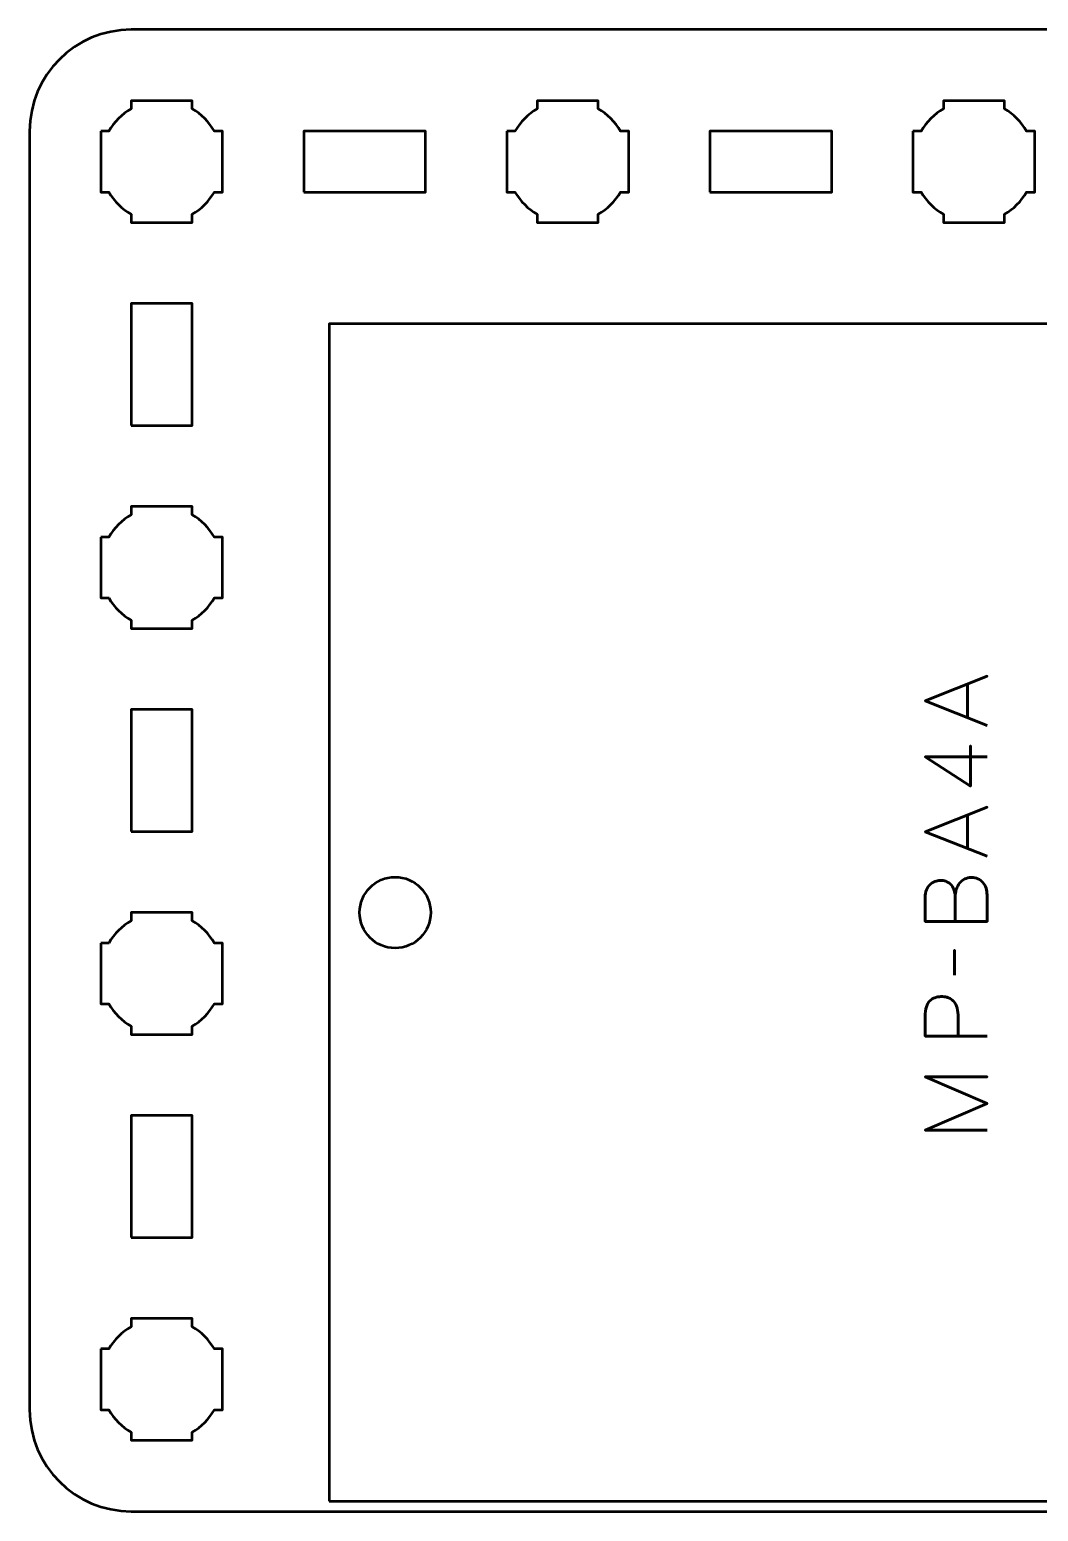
# Model space of a CAD drawing. Header units: centimetres. Extents: x -15.2 to -5.8, y -26.5 to -11.2.
# Drawn here: x -15.15 to -10.18, y -18.5 to -11.2 of the extents above; entities that cross this region are included whole.
import ezdxf

# ---------------------------------------------------------------- set-up
doc = ezdxf.new("R2010")
doc.units = ezdxf.units.CM
doc.header["$MEASUREMENT"] = 0
doc.layers.add('Layer 1', color=7, linetype='Continuous')

msp = doc.modelspace()

# ---------------------------------------------------------------- linework, layer by layer
at = {"layer": 'Layer 1', "lineweight": 53}
for points in [[(-13.8, -12.00001), (-13.2, -12.00001), (-13.2, -11.70001), (-13.8, -11.70001), (-13.8, -12.00001)], [(-11.8, -12.00001), (-11.2, -12.00001), (-11.2, -11.70001), (-11.8, -11.70001), (-11.8, -12.00001)], [(-14.65, -13.15001), (-14.35, -13.15001), (-14.35, -12.55001), (-14.65, -12.55001), (-14.65, -13.15001)], [(-14.65, -15.15001), (-14.35, -15.15001), (-14.35, -14.55001), (-14.65, -14.55001), (-14.65, -15.15001)], [(-14.65, -17.15001), (-14.35, -17.15001), (-14.35, -16.55001), (-14.65, -16.55001), (-14.65, -17.15001)]]:
    msp.add_lwpolyline(points, close=True, dxfattribs=at)
at = {"layer": 'Layer 1', "color": 5, "lineweight": 53}
msp.add_ellipse((-13.35, -15.55), major_axis=(0, 0.175), ratio=1, dxfattribs=at)
at = {"layer": 'Layer 1', "lineweight": 53}
msp.add_ellipse((-13.35, -15.55), major_axis=(0, 0.175), ratio=1, dxfattribs=at)
for points, knots in [([(-15.15, -18.00001), (-15.15, -18.00001), (-15.15, -11.70001), (-15.15, -11.70001), (-15.15, -11.70001), (-15.15, -11.42392), (-14.92609, -11.20001), (-14.65, -11.20001), (-14.65, -11.20001), (-14.65, -11.20001), (-6.35, -11.20001), (-6.35, -11.20001), (-6.35, -11.20001), (-6.07391, -11.20001), (-5.85, -11.42392), (-5.85, -11.70001), (-5.85, -11.70001), (-5.85, -11.70001), (-5.85, -18.00001), (-5.85, -18.00001), (-5.85, -18.00001), (-5.85, -18.2761), (-6.07391, -18.50001), (-6.35, -18.50001), (-6.35, -18.50001), (-6.35, -18.50001), (-14.65, -18.50001), (-14.65, -18.50001), (-14.65, -18.50001), (-14.92609, -18.50001), (-15.15, -18.2761), (-15.15, -18.00001)], [0, 0, 0, 0, 0.125, 0.125, 0.125, 0.125, 0.25, 0.25, 0.25, 0.25, 0.375, 0.375, 0.375, 0.375, 0.5, 0.5, 0.5, 0.5, 0.625, 0.625, 0.625, 0.625, 0.75, 0.75, 0.75, 0.75, 0.875, 0.875, 0.875, 0.875, 1, 1, 1, 1]), ([(-14.8, -11.70001), (-14.8, -11.70001), (-14.75985, -11.70001), (-14.75985, -11.70001), (-14.75985, -11.70001), (-14.7335, -11.65448), (-14.69553, -11.61651), (-14.65, -11.59016), (-14.65, -11.59016), (-14.65, -11.59016), (-14.65, -11.55001), (-14.65, -11.55001), (-14.65, -11.55001), (-14.65, -11.55001), (-14.5, -11.55001), (-14.5, -11.55001), (-14.5, -11.55001), (-14.5, -11.55001), (-14.35, -11.55001), (-14.35, -11.55001), (-14.35, -11.55001), (-14.35, -11.55001), (-14.35, -11.59016), (-14.35, -11.59016), (-14.35, -11.59016), (-14.30447, -11.61651), (-14.2665, -11.65448), (-14.24015, -11.70001), (-14.24015, -11.70001), (-14.24015, -11.70001), (-14.2, -11.70001), (-14.2, -11.70001), (-14.2, -11.70001), (-14.2, -11.70001), (-14.2, -11.85001), (-14.2, -11.85001), (-14.2, -11.85001), (-14.2, -11.85001), (-14.2, -12.00001), (-14.2, -12.00001), (-14.2, -12.00001), (-14.2, -12.00001), (-14.24015, -12.00001), (-14.24015, -12.00001), (-14.24015, -12.00001), (-14.2665, -12.04554), (-14.30447, -12.08351), (-14.35, -12.10986), (-14.35, -12.10986), (-14.35, -12.10986), (-14.35, -12.15001), (-14.35, -12.15001), (-14.35, -12.15001), (-14.35, -12.15001), (-14.5, -12.15001), (-14.5, -12.15001), (-14.5, -12.15001), (-14.5, -12.15001), (-14.65, -12.15001), (-14.65, -12.15001), (-14.65, -12.15001), (-14.65, -12.15001), (-14.65, -12.10986), (-14.65, -12.10986), (-14.65, -12.10986), (-14.69553, -12.08351), (-14.7335, -12.04554), (-14.75985, -12.00001), (-14.75985, -12.00001), (-14.75985, -12.00001), (-14.8, -12.00001), (-14.8, -12.00001), (-14.8, -12.00001), (-14.8, -12.00001), (-14.8, -11.85001), (-14.8, -11.85001), (-14.8, -11.85001), (-14.8, -11.85001), (-14.8, -11.70001), (-14.8, -11.70001)], [0, 0, 0, 0, 0.05, 0.05, 0.05, 0.05, 0.1, 0.1, 0.1, 0.1, 0.15, 0.15, 0.15, 0.15, 0.2, 0.2, 0.2, 0.2, 0.25, 0.25, 0.25, 0.25, 0.3, 0.3, 0.3, 0.3, 0.35, 0.35, 0.35, 0.35, 0.4, 0.4, 0.4, 0.4, 0.45, 0.45, 0.45, 0.45, 0.5, 0.5, 0.5, 0.5, 0.55, 0.55, 0.55, 0.55, 0.6, 0.6, 0.6, 0.6, 0.65, 0.65, 0.65, 0.65, 0.7, 0.7, 0.7, 0.7, 0.75, 0.75, 0.75, 0.75, 0.8, 0.8, 0.8, 0.8, 0.85, 0.85, 0.85, 0.85, 0.9, 0.9, 0.9, 0.9, 0.95, 0.95, 0.95, 0.95, 1, 1, 1, 1]), ([(-12.8, -11.70001), (-12.8, -11.70001), (-12.75985, -11.70001), (-12.75985, -11.70001), (-12.75985, -11.70001), (-12.7335, -11.65448), (-12.69553, -11.61651), (-12.65, -11.59016), (-12.65, -11.59016), (-12.65, -11.59016), (-12.65, -11.55001), (-12.65, -11.55001), (-12.65, -11.55001), (-12.65, -11.55001), (-12.5, -11.55001), (-12.5, -11.55001), (-12.5, -11.55001), (-12.5, -11.55001), (-12.35, -11.55001), (-12.35, -11.55001), (-12.35, -11.55001), (-12.35, -11.55001), (-12.35, -11.59016), (-12.35, -11.59016), (-12.35, -11.59016), (-12.30447, -11.61651), (-12.2665, -11.65448), (-12.24015, -11.70001), (-12.24015, -11.70001), (-12.24015, -11.70001), (-12.2, -11.70001), (-12.2, -11.70001), (-12.2, -11.70001), (-12.2, -11.70001), (-12.2, -11.85001), (-12.2, -11.85001), (-12.2, -11.85001), (-12.2, -11.85001), (-12.2, -12.00001), (-12.2, -12.00001), (-12.2, -12.00001), (-12.2, -12.00001), (-12.24015, -12.00001), (-12.24015, -12.00001), (-12.24015, -12.00001), (-12.2665, -12.04554), (-12.30447, -12.08351), (-12.35, -12.10986), (-12.35, -12.10986), (-12.35, -12.10986), (-12.35, -12.15001), (-12.35, -12.15001), (-12.35, -12.15001), (-12.35, -12.15001), (-12.5, -12.15001), (-12.5, -12.15001), (-12.5, -12.15001), (-12.5, -12.15001), (-12.65, -12.15001), (-12.65, -12.15001), (-12.65, -12.15001), (-12.65, -12.15001), (-12.65, -12.10986), (-12.65, -12.10986), (-12.65, -12.10986), (-12.69553, -12.08351), (-12.7335, -12.04554), (-12.75985, -12.00001), (-12.75985, -12.00001), (-12.75985, -12.00001), (-12.8, -12.00001), (-12.8, -12.00001), (-12.8, -12.00001), (-12.8, -12.00001), (-12.8, -11.85001), (-12.8, -11.85001), (-12.8, -11.85001), (-12.8, -11.85001), (-12.8, -11.70001), (-12.8, -11.70001)], [0, 0, 0, 0, 0.05, 0.05, 0.05, 0.05, 0.1, 0.1, 0.1, 0.1, 0.15, 0.15, 0.15, 0.15, 0.2, 0.2, 0.2, 0.2, 0.25, 0.25, 0.25, 0.25, 0.3, 0.3, 0.3, 0.3, 0.35, 0.35, 0.35, 0.35, 0.4, 0.4, 0.4, 0.4, 0.45, 0.45, 0.45, 0.45, 0.5, 0.5, 0.5, 0.5, 0.55, 0.55, 0.55, 0.55, 0.6, 0.6, 0.6, 0.6, 0.65, 0.65, 0.65, 0.65, 0.7, 0.7, 0.7, 0.7, 0.75, 0.75, 0.75, 0.75, 0.8, 0.8, 0.8, 0.8, 0.85, 0.85, 0.85, 0.85, 0.9, 0.9, 0.9, 0.9, 0.95, 0.95, 0.95, 0.95, 1, 1, 1, 1]), ([(-10.8, -11.70001), (-10.8, -11.70001), (-10.75985, -11.70001), (-10.75985, -11.70001), (-10.75985, -11.70001), (-10.7335, -11.65448), (-10.69553, -11.61651), (-10.65, -11.59016), (-10.65, -11.59016), (-10.65, -11.59016), (-10.65, -11.55001), (-10.65, -11.55001), (-10.65, -11.55001), (-10.65, -11.55001), (-10.5, -11.55001), (-10.5, -11.55001), (-10.5, -11.55001), (-10.5, -11.55001), (-10.35, -11.55001), (-10.35, -11.55001), (-10.35, -11.55001), (-10.35, -11.55001), (-10.35, -11.59016), (-10.35, -11.59016), (-10.35, -11.59016), (-10.30447, -11.61651), (-10.2665, -11.65448), (-10.24015, -11.70001), (-10.24015, -11.70001), (-10.24015, -11.70001), (-10.2, -11.70001), (-10.2, -11.70001), (-10.2, -11.70001), (-10.2, -11.70001), (-10.2, -11.85001), (-10.2, -11.85001), (-10.2, -11.85001), (-10.2, -11.85001), (-10.2, -12.00001), (-10.2, -12.00001), (-10.2, -12.00001), (-10.2, -12.00001), (-10.24015, -12.00001), (-10.24015, -12.00001), (-10.24015, -12.00001), (-10.2665, -12.04554), (-10.30447, -12.08351), (-10.35, -12.10986), (-10.35, -12.10986), (-10.35, -12.10986), (-10.35, -12.15001), (-10.35, -12.15001), (-10.35, -12.15001), (-10.35, -12.15001), (-10.5, -12.15001), (-10.5, -12.15001), (-10.5, -12.15001), (-10.5, -12.15001), (-10.65, -12.15001), (-10.65, -12.15001), (-10.65, -12.15001), (-10.65, -12.15001), (-10.65, -12.10986), (-10.65, -12.10986), (-10.65, -12.10986), (-10.69553, -12.08351), (-10.7335, -12.04554), (-10.75985, -12.00001), (-10.75985, -12.00001), (-10.75985, -12.00001), (-10.8, -12.00001), (-10.8, -12.00001), (-10.8, -12.00001), (-10.8, -12.00001), (-10.8, -11.85001), (-10.8, -11.85001), (-10.8, -11.85001), (-10.8, -11.85001), (-10.8, -11.70001), (-10.8, -11.70001)], [0, 0, 0, 0, 0.05, 0.05, 0.05, 0.05, 0.1, 0.1, 0.1, 0.1, 0.15, 0.15, 0.15, 0.15, 0.2, 0.2, 0.2, 0.2, 0.25, 0.25, 0.25, 0.25, 0.3, 0.3, 0.3, 0.3, 0.35, 0.35, 0.35, 0.35, 0.4, 0.4, 0.4, 0.4, 0.45, 0.45, 0.45, 0.45, 0.5, 0.5, 0.5, 0.5, 0.55, 0.55, 0.55, 0.55, 0.6, 0.6, 0.6, 0.6, 0.65, 0.65, 0.65, 0.65, 0.7, 0.7, 0.7, 0.7, 0.75, 0.75, 0.75, 0.75, 0.8, 0.8, 0.8, 0.8, 0.85, 0.85, 0.85, 0.85, 0.9, 0.9, 0.9, 0.9, 0.95, 0.95, 0.95, 0.95, 1, 1, 1, 1]), ([(-14.8, -13.70001), (-14.8, -13.70001), (-14.75985, -13.70001), (-14.75985, -13.70001), (-14.75985, -13.70001), (-14.7335, -13.65448), (-14.69553, -13.61651), (-14.65, -13.59016), (-14.65, -13.59016), (-14.65, -13.59016), (-14.65, -13.55001), (-14.65, -13.55001), (-14.65, -13.55001), (-14.65, -13.55001), (-14.5, -13.55001), (-14.5, -13.55001), (-14.5, -13.55001), (-14.5, -13.55001), (-14.35, -13.55001), (-14.35, -13.55001), (-14.35, -13.55001), (-14.35, -13.55001), (-14.35, -13.59016), (-14.35, -13.59016), (-14.35, -13.59016), (-14.30447, -13.61651), (-14.2665, -13.65448), (-14.24015, -13.70001), (-14.24015, -13.70001), (-14.24015, -13.70001), (-14.2, -13.70001), (-14.2, -13.70001), (-14.2, -13.70001), (-14.2, -13.70001), (-14.2, -13.85001), (-14.2, -13.85001), (-14.2, -13.85001), (-14.2, -13.85001), (-14.2, -14.00001), (-14.2, -14.00001), (-14.2, -14.00001), (-14.2, -14.00001), (-14.24015, -14.00001), (-14.24015, -14.00001), (-14.24015, -14.00001), (-14.2665, -14.04554), (-14.30447, -14.08351), (-14.35, -14.10986), (-14.35, -14.10986), (-14.35, -14.10986), (-14.35, -14.15001), (-14.35, -14.15001), (-14.35, -14.15001), (-14.35, -14.15001), (-14.5, -14.15001), (-14.5, -14.15001), (-14.5, -14.15001), (-14.5, -14.15001), (-14.65, -14.15001), (-14.65, -14.15001), (-14.65, -14.15001), (-14.65, -14.15001), (-14.65, -14.10986), (-14.65, -14.10986), (-14.65, -14.10986), (-14.69553, -14.08351), (-14.7335, -14.04554), (-14.75985, -14.00001), (-14.75985, -14.00001), (-14.75985, -14.00001), (-14.8, -14.00001), (-14.8, -14.00001), (-14.8, -14.00001), (-14.8, -14.00001), (-14.8, -13.85001), (-14.8, -13.85001), (-14.8, -13.85001), (-14.8, -13.85001), (-14.8, -13.70001), (-14.8, -13.70001)], [0, 0, 0, 0, 0.05, 0.05, 0.05, 0.05, 0.1, 0.1, 0.1, 0.1, 0.15, 0.15, 0.15, 0.15, 0.2, 0.2, 0.2, 0.2, 0.25, 0.25, 0.25, 0.25, 0.3, 0.3, 0.3, 0.3, 0.35, 0.35, 0.35, 0.35, 0.4, 0.4, 0.4, 0.4, 0.45, 0.45, 0.45, 0.45, 0.5, 0.5, 0.5, 0.5, 0.55, 0.55, 0.55, 0.55, 0.6, 0.6, 0.6, 0.6, 0.65, 0.65, 0.65, 0.65, 0.7, 0.7, 0.7, 0.7, 0.75, 0.75, 0.75, 0.75, 0.8, 0.8, 0.8, 0.8, 0.85, 0.85, 0.85, 0.85, 0.9, 0.9, 0.9, 0.9, 0.95, 0.95, 0.95, 0.95, 1, 1, 1, 1]), ([(-14.8, -15.70001), (-14.8, -15.70001), (-14.75985, -15.70001), (-14.75985, -15.70001), (-14.75985, -15.70001), (-14.7335, -15.65448), (-14.69553, -15.61651), (-14.65, -15.59016), (-14.65, -15.59016), (-14.65, -15.59016), (-14.65, -15.55001), (-14.65, -15.55001), (-14.65, -15.55001), (-14.65, -15.55001), (-14.5, -15.55001), (-14.5, -15.55001), (-14.5, -15.55001), (-14.5, -15.55001), (-14.35, -15.55001), (-14.35, -15.55001), (-14.35, -15.55001), (-14.35, -15.55001), (-14.35, -15.59016), (-14.35, -15.59016), (-14.35, -15.59016), (-14.30447, -15.61651), (-14.2665, -15.65448), (-14.24015, -15.70001), (-14.24015, -15.70001), (-14.24015, -15.70001), (-14.2, -15.70001), (-14.2, -15.70001), (-14.2, -15.70001), (-14.2, -15.70001), (-14.2, -15.85001), (-14.2, -15.85001), (-14.2, -15.85001), (-14.2, -15.85001), (-14.2, -16.00001), (-14.2, -16.00001), (-14.2, -16.00001), (-14.2, -16.00001), (-14.24015, -16.00001), (-14.24015, -16.00001), (-14.24015, -16.00001), (-14.2665, -16.04554), (-14.30447, -16.08351), (-14.35, -16.10986), (-14.35, -16.10986), (-14.35, -16.10986), (-14.35, -16.15001), (-14.35, -16.15001), (-14.35, -16.15001), (-14.35, -16.15001), (-14.5, -16.15001), (-14.5, -16.15001), (-14.5, -16.15001), (-14.5, -16.15001), (-14.65, -16.15001), (-14.65, -16.15001), (-14.65, -16.15001), (-14.65, -16.15001), (-14.65, -16.10986), (-14.65, -16.10986), (-14.65, -16.10986), (-14.69553, -16.08351), (-14.7335, -16.04554), (-14.75985, -16.00001), (-14.75985, -16.00001), (-14.75985, -16.00001), (-14.8, -16.00001), (-14.8, -16.00001), (-14.8, -16.00001), (-14.8, -16.00001), (-14.8, -15.85001), (-14.8, -15.85001), (-14.8, -15.85001), (-14.8, -15.85001), (-14.8, -15.70001), (-14.8, -15.70001)], [0, 0, 0, 0, 0.05, 0.05, 0.05, 0.05, 0.1, 0.1, 0.1, 0.1, 0.15, 0.15, 0.15, 0.15, 0.2, 0.2, 0.2, 0.2, 0.25, 0.25, 0.25, 0.25, 0.3, 0.3, 0.3, 0.3, 0.35, 0.35, 0.35, 0.35, 0.4, 0.4, 0.4, 0.4, 0.45, 0.45, 0.45, 0.45, 0.5, 0.5, 0.5, 0.5, 0.55, 0.55, 0.55, 0.55, 0.6, 0.6, 0.6, 0.6, 0.65, 0.65, 0.65, 0.65, 0.7, 0.7, 0.7, 0.7, 0.75, 0.75, 0.75, 0.75, 0.8, 0.8, 0.8, 0.8, 0.85, 0.85, 0.85, 0.85, 0.9, 0.9, 0.9, 0.9, 0.95, 0.95, 0.95, 0.95, 1, 1, 1, 1]), ([(-14.8, -17.70001), (-14.8, -17.70001), (-14.75985, -17.70001), (-14.75985, -17.70001), (-14.75985, -17.70001), (-14.7335, -17.65448), (-14.69553, -17.61651), (-14.65, -17.59016), (-14.65, -17.59016), (-14.65, -17.59016), (-14.65, -17.55001), (-14.65, -17.55001), (-14.65, -17.55001), (-14.65, -17.55001), (-14.5, -17.55001), (-14.5, -17.55001), (-14.5, -17.55001), (-14.5, -17.55001), (-14.35, -17.55001), (-14.35, -17.55001), (-14.35, -17.55001), (-14.35, -17.55001), (-14.35, -17.59016), (-14.35, -17.59016), (-14.35, -17.59016), (-14.30447, -17.61651), (-14.2665, -17.65448), (-14.24015, -17.70001), (-14.24015, -17.70001), (-14.24015, -17.70001), (-14.2, -17.70001), (-14.2, -17.70001), (-14.2, -17.70001), (-14.2, -17.70001), (-14.2, -17.85001), (-14.2, -17.85001), (-14.2, -17.85001), (-14.2, -17.85001), (-14.2, -18.00001), (-14.2, -18.00001), (-14.2, -18.00001), (-14.2, -18.00001), (-14.24015, -18.00001), (-14.24015, -18.00001), (-14.24015, -18.00001), (-14.2665, -18.04554), (-14.30447, -18.08351), (-14.35, -18.10986), (-14.35, -18.10986), (-14.35, -18.10986), (-14.35, -18.15001), (-14.35, -18.15001), (-14.35, -18.15001), (-14.35, -18.15001), (-14.5, -18.15001), (-14.5, -18.15001), (-14.5, -18.15001), (-14.5, -18.15001), (-14.65, -18.15001), (-14.65, -18.15001), (-14.65, -18.15001), (-14.65, -18.15001), (-14.65, -18.10986), (-14.65, -18.10986), (-14.65, -18.10986), (-14.69553, -18.08351), (-14.7335, -18.04554), (-14.75985, -18.00001), (-14.75985, -18.00001), (-14.75985, -18.00001), (-14.8, -18.00001), (-14.8, -18.00001), (-14.8, -18.00001), (-14.8, -18.00001), (-14.8, -17.85001), (-14.8, -17.85001), (-14.8, -17.85001), (-14.8, -17.85001), (-14.8, -17.70001), (-14.8, -17.70001)], [0, 0, 0, 0, 0.05, 0.05, 0.05, 0.05, 0.1, 0.1, 0.1, 0.1, 0.15, 0.15, 0.15, 0.15, 0.2, 0.2, 0.2, 0.2, 0.25, 0.25, 0.25, 0.25, 0.3, 0.3, 0.3, 0.3, 0.35, 0.35, 0.35, 0.35, 0.4, 0.4, 0.4, 0.4, 0.45, 0.45, 0.45, 0.45, 0.5, 0.5, 0.5, 0.5, 0.55, 0.55, 0.55, 0.55, 0.6, 0.6, 0.6, 0.6, 0.65, 0.65, 0.65, 0.65, 0.7, 0.7, 0.7, 0.7, 0.75, 0.75, 0.75, 0.75, 0.8, 0.8, 0.8, 0.8, 0.85, 0.85, 0.85, 0.85, 0.9, 0.9, 0.9, 0.9, 0.95, 0.95, 0.95, 0.95, 1, 1, 1, 1])]:
    msp.add_open_spline(points, degree=3, knots=knots, dxfattribs=at)
at = {"layer": 'Layer 1', "color": 5, "lineweight": 53}
for points, knots in [([(-13.67502, -18.45), (-13.67502, -18.45), (-13.67502, -12.65), (-13.67502, -12.65), (-13.67502, -12.65), (-13.67502, -12.65), (-7.32502, -12.65), (-7.32502, -12.65), (-7.32502, -12.65), (-7.32502, -12.65), (-7.32502, -18.45), (-7.32502, -18.45), (-7.32502, -18.45), (-7.32502, -18.45), (-13.67502, -18.45), (-13.67502, -18.45)], [0, 0, 0, 0, 0.25, 0.25, 0.25, 0.25, 0.5, 0.5, 0.5, 0.5, 0.75, 0.75, 0.75, 0.75, 1, 1, 1, 1]), ([(-10.4351, -14.62799), (-10.4351, -14.62799), (-10.74032, -14.50692), (-10.74032, -14.50692), (-10.74032, -14.50692), (-10.74032, -14.50692), (-10.4351, -14.38542), (-10.4351, -14.38542), (-10.4351, -14.38542), (-10.4351, -14.38542), (-10.74032, -14.50692), (-10.74032, -14.50692), (-10.74032, -14.50692), (-10.74032, -14.50692), (-10.4351, -14.62799), (-10.4351, -14.62799)], [0, 0, 0, 0, 0.25, 0.25, 0.25, 0.25, 0.5, 0.5, 0.5, 0.5, 0.75, 0.75, 0.75, 0.75, 1, 1, 1, 1]), ([(-10.5312, -14.58989), (-10.5312, -14.58989), (-10.5312, -14.42395), (-10.5312, -14.42395), (-10.5312, -14.42395), (-10.5312, -14.42395), (-10.5312, -14.58989), (-10.5312, -14.58989)], [0, 0, 0, 0, 0.5, 0.5, 0.5, 0.5, 1, 1, 1, 1]), ([(-10.4351, -14.78293), (-10.4351, -14.78293), (-10.74032, -14.78293), (-10.74032, -14.78293), (-10.74032, -14.78293), (-10.74032, -14.78293), (-10.51638, -14.92686), (-10.51638, -14.92686), (-10.51638, -14.92686), (-10.51638, -14.92686), (-10.51638, -14.72874), (-10.51638, -14.72874), (-10.51638, -14.72874), (-10.51638, -14.72874), (-10.51638, -14.92686), (-10.51638, -14.92686), (-10.51638, -14.92686), (-10.51638, -14.92686), (-10.74032, -14.78293), (-10.74032, -14.78293), (-10.74032, -14.78293), (-10.74032, -14.78293), (-10.4351, -14.78293), (-10.4351, -14.78293)], [0, 0, 0, 0, 0.1666667, 0.1666667, 0.1666667, 0.1666667, 0.3333333, 0.3333333, 0.3333333, 0.3333333, 0.5, 0.5, 0.5, 0.5, 0.6666667, 0.6666667, 0.6666667, 0.6666667, 0.8333333, 0.8333333, 0.8333333, 0.8333333, 1, 1, 1, 1]), ([(-10.4351, -15.27272), (-10.4351, -15.27272), (-10.74032, -15.15165), (-10.74032, -15.15165), (-10.74032, -15.15165), (-10.74032, -15.15165), (-10.4351, -15.03015), (-10.4351, -15.03015), (-10.4351, -15.03015), (-10.4351, -15.03015), (-10.74032, -15.15165), (-10.74032, -15.15165), (-10.74032, -15.15165), (-10.74032, -15.15165), (-10.4351, -15.27272), (-10.4351, -15.27272)], [0, 0, 0, 0, 0.25, 0.25, 0.25, 0.25, 0.5, 0.5, 0.5, 0.5, 0.75, 0.75, 0.75, 0.75, 1, 1, 1, 1]), ([(-10.5312, -15.23462), (-10.5312, -15.23462), (-10.5312, -15.06868), (-10.5312, -15.06868), (-10.5312, -15.06868), (-10.5312, -15.06868), (-10.5312, -15.23462), (-10.5312, -15.23462)], [0, 0, 0, 0, 0.5, 0.5, 0.5, 0.5, 1, 1, 1, 1]), ([(-10.59216, -15.59318), (-10.59216, -15.59318), (-10.59216, -15.47592), (-10.59216, -15.47592), (-10.59216, -15.47592), (-10.59223, -15.46068), (-10.59434, -15.4477), (-10.59851, -15.43676), (-10.59851, -15.43676), (-10.6026, -15.42589), (-10.60817, -15.41708), (-10.61516, -15.41023), (-10.61516, -15.41023), (-10.62214, -15.40339), (-10.63004, -15.39845), (-10.63879, -15.39534), (-10.63879, -15.39534), (-10.64747, -15.39231), (-10.6565, -15.3909), (-10.66581, -15.39125), (-10.66581, -15.39125), (-10.67513, -15.39168), (-10.68416, -15.39365), (-10.69298, -15.39718), (-10.69298, -15.39718), (-10.7018, -15.40064), (-10.70977, -15.40586), (-10.7169, -15.4127), (-10.7169, -15.4127), (-10.72402, -15.41954), (-10.72967, -15.42808), (-10.73383, -15.43845), (-10.73383, -15.43845), (-10.73806, -15.44883), (-10.74025, -15.46103), (-10.74032, -15.47507), (-10.74032, -15.47507), (-10.74032, -15.47507), (-10.74032, -15.59318), (-10.74032, -15.59318), (-10.74032, -15.59318), (-10.74032, -15.59318), (-10.4351, -15.59318), (-10.4351, -15.59318), (-10.4351, -15.59318), (-10.4351, -15.59318), (-10.4351, -15.46322), (-10.4351, -15.46322), (-10.4351, -15.46322), (-10.4351, -15.45108), (-10.43686, -15.43979), (-10.44032, -15.42935), (-10.44032, -15.42935), (-10.44385, -15.41891), (-10.44886, -15.40981), (-10.45549, -15.40191), (-10.45549, -15.40191), (-10.46219, -15.39407), (-10.47024, -15.38794), (-10.47976, -15.38356), (-10.47976, -15.38356), (-10.48929, -15.37919), (-10.50008, -15.37693), (-10.51215, -15.37686), (-10.51215, -15.37686), (-10.52428, -15.37714), (-10.53522, -15.37968), (-10.54502, -15.38455), (-10.54502, -15.38455), (-10.55483, -15.38942), (-10.56323, -15.39619), (-10.57021, -15.40494), (-10.57021, -15.40494), (-10.57727, -15.41369), (-10.5827, -15.42413), (-10.58644, -15.43613), (-10.58644, -15.43613), (-10.59018, -15.44812), (-10.59208, -15.46138), (-10.59216, -15.47592), (-10.59216, -15.47592), (-10.59208, -15.46138), (-10.59018, -15.44812), (-10.58644, -15.43613), (-10.58644, -15.43613), (-10.5827, -15.42413), (-10.57727, -15.41369), (-10.57021, -15.40494), (-10.57021, -15.40494), (-10.56323, -15.39619), (-10.55483, -15.38942), (-10.54502, -15.38455), (-10.54502, -15.38455), (-10.53522, -15.37968), (-10.52428, -15.37714), (-10.51215, -15.37686), (-10.51215, -15.37686), (-10.50008, -15.37693), (-10.48929, -15.37919), (-10.47976, -15.38356), (-10.47976, -15.38356), (-10.47024, -15.38794), (-10.46219, -15.39407), (-10.45549, -15.40191), (-10.45549, -15.40191), (-10.44886, -15.40981), (-10.44385, -15.41891), (-10.44032, -15.42935), (-10.44032, -15.42935), (-10.43686, -15.43979), (-10.4351, -15.45108), (-10.4351, -15.46322), (-10.4351, -15.46322), (-10.4351, -15.46322), (-10.4351, -15.59318), (-10.4351, -15.59318), (-10.4351, -15.59318), (-10.4351, -15.59318), (-10.74032, -15.59318), (-10.74032, -15.59318), (-10.74032, -15.59318), (-10.74032, -15.59318), (-10.74032, -15.47507), (-10.74032, -15.47507), (-10.74032, -15.47507), (-10.74025, -15.46103), (-10.73806, -15.44883), (-10.73383, -15.43845), (-10.73383, -15.43845), (-10.72967, -15.42808), (-10.72402, -15.41954), (-10.7169, -15.4127), (-10.7169, -15.4127), (-10.70977, -15.40586), (-10.7018, -15.40064), (-10.69298, -15.39718), (-10.69298, -15.39718), (-10.68416, -15.39365), (-10.67513, -15.39168), (-10.66581, -15.39125), (-10.66581, -15.39125), (-10.6565, -15.3909), (-10.64747, -15.39231), (-10.63879, -15.39534), (-10.63879, -15.39534), (-10.63004, -15.39845), (-10.62214, -15.40339), (-10.61516, -15.41023), (-10.61516, -15.41023), (-10.60817, -15.41708), (-10.6026, -15.42589), (-10.59851, -15.43676), (-10.59851, -15.43676), (-10.59434, -15.4477), (-10.59223, -15.46068), (-10.59216, -15.47592), (-10.59216, -15.47592), (-10.59216, -15.47592), (-10.59216, -15.59318), (-10.59216, -15.59318)], [0, 0, 0, 0, 0.025, 0.025, 0.025, 0.025, 0.05, 0.05, 0.05, 0.05, 0.075, 0.075, 0.075, 0.075, 0.1, 0.1, 0.1, 0.1, 0.125, 0.125, 0.125, 0.125, 0.15, 0.15, 0.15, 0.15, 0.175, 0.175, 0.175, 0.175, 0.2, 0.2, 0.2, 0.2, 0.225, 0.225, 0.225, 0.225, 0.25, 0.25, 0.25, 0.25, 0.275, 0.275, 0.275, 0.275, 0.3, 0.3, 0.3, 0.3, 0.325, 0.325, 0.325, 0.325, 0.35, 0.35, 0.35, 0.35, 0.375, 0.375, 0.375, 0.375, 0.4, 0.4, 0.4, 0.4, 0.425, 0.425, 0.425, 0.425, 0.45, 0.45, 0.45, 0.45, 0.475, 0.475, 0.475, 0.475, 0.5, 0.5, 0.5, 0.5, 0.525, 0.525, 0.525, 0.525, 0.55, 0.55, 0.55, 0.55, 0.575, 0.575, 0.575, 0.575, 0.6, 0.6, 0.6, 0.6, 0.625, 0.625, 0.625, 0.625, 0.65, 0.65, 0.65, 0.65, 0.675, 0.675, 0.675, 0.675, 0.7, 0.7, 0.7, 0.7, 0.725, 0.725, 0.725, 0.725, 0.75, 0.75, 0.75, 0.75, 0.775, 0.775, 0.775, 0.775, 0.8, 0.8, 0.8, 0.8, 0.825, 0.825, 0.825, 0.825, 0.85, 0.85, 0.85, 0.85, 0.875, 0.875, 0.875, 0.875, 0.9, 0.9, 0.9, 0.9, 0.925, 0.925, 0.925, 0.925, 0.95, 0.95, 0.95, 0.95, 0.975, 0.975, 0.975, 0.975, 1, 1, 1, 1]), ([(-10.5947, -15.85903), (-10.5947, -15.85903), (-10.5947, -15.73584), (-10.5947, -15.73584), (-10.5947, -15.73584), (-10.5947, -15.73584), (-10.5947, -15.85903), (-10.5947, -15.85903)], [0, 0, 0, 0, 0.5, 0.5, 0.5, 0.5, 1, 1, 1, 1]), ([(-10.4351, -16.15959), (-10.4351, -16.15959), (-10.74032, -16.15959), (-10.74032, -16.15959), (-10.74032, -16.15959), (-10.74032, -16.15959), (-10.74032, -16.06222), (-10.74032, -16.06222), (-10.74032, -16.06222), (-10.74025, -16.04275), (-10.73806, -16.02674), (-10.73383, -16.01411), (-10.73383, -16.01411), (-10.72967, -16.00155), (-10.72388, -15.99167), (-10.71654, -15.98454), (-10.71654, -15.98454), (-10.70928, -15.97742), (-10.70095, -15.97234), (-10.69157, -15.96923), (-10.69157, -15.96923), (-10.68218, -15.9662), (-10.67238, -15.96444), (-10.662, -15.96401), (-10.662, -15.96401), (-10.65163, -15.96352), (-10.64147, -15.96472), (-10.6316, -15.96754), (-10.6316, -15.96754), (-10.62172, -15.97043), (-10.61276, -15.9753), (-10.60471, -15.98229), (-10.60471, -15.98229), (-10.59667, -15.9892), (-10.59025, -15.99858), (-10.58552, -16.01037), (-10.58552, -16.01037), (-10.58073, -16.02215), (-10.57833, -16.03675), (-10.57819, -16.05418), (-10.57819, -16.05418), (-10.57819, -16.05418), (-10.57819, -16.15959), (-10.57819, -16.15959), (-10.57819, -16.15959), (-10.57819, -16.15959), (-10.57819, -16.05418), (-10.57819, -16.05418), (-10.57819, -16.05418), (-10.57833, -16.03711), (-10.58073, -16.02264), (-10.58552, -16.01093), (-10.58552, -16.01093), (-10.59025, -15.99915), (-10.59667, -15.98976), (-10.60471, -15.98271), (-10.60471, -15.98271), (-10.61276, -15.97572), (-10.62172, -15.97071), (-10.6316, -15.96775), (-10.6316, -15.96775), (-10.64147, -15.96479), (-10.65163, -15.96352), (-10.662, -15.96401), (-10.662, -15.96401), (-10.67238, -15.96444), (-10.68218, -15.9662), (-10.69157, -15.96937), (-10.69157, -15.96937), (-10.70095, -15.97248), (-10.70928, -15.9777), (-10.71654, -15.98483), (-10.71654, -15.98483), (-10.72388, -15.99202), (-10.72967, -16.0019), (-10.73383, -16.01446), (-10.73383, -16.01446), (-10.73806, -16.02709), (-10.74025, -16.04296), (-10.74032, -16.06222), (-10.74032, -16.06222), (-10.74032, -16.06222), (-10.74032, -16.15959), (-10.74032, -16.15959), (-10.74032, -16.15959), (-10.74032, -16.15959), (-10.4351, -16.15959), (-10.4351, -16.15959)], [0, 0, 0, 0, 0.0454545, 0.0454545, 0.0454545, 0.0454545, 0.0909091, 0.0909091, 0.0909091, 0.0909091, 0.1363636, 0.1363636, 0.1363636, 0.1363636, 0.1818182, 0.1818182, 0.1818182, 0.1818182, 0.2272727, 0.2272727, 0.2272727, 0.2272727, 0.2727273, 0.2727273, 0.2727273, 0.2727273, 0.3181818, 0.3181818, 0.3181818, 0.3181818, 0.3636364, 0.3636364, 0.3636364, 0.3636364, 0.4090909, 0.4090909, 0.4090909, 0.4090909, 0.4545455, 0.4545455, 0.4545455, 0.4545455, 0.5, 0.5, 0.5, 0.5, 0.5454545, 0.5454545, 0.5454545, 0.5454545, 0.5909091, 0.5909091, 0.5909091, 0.5909091, 0.6363636, 0.6363636, 0.6363636, 0.6363636, 0.6818182, 0.6818182, 0.6818182, 0.6818182, 0.7272727, 0.7272727, 0.7272727, 0.7272727, 0.7727273, 0.7727273, 0.7727273, 0.7727273, 0.8181818, 0.8181818, 0.8181818, 0.8181818, 0.8636364, 0.8636364, 0.8636364, 0.8636364, 0.9090909, 0.9090909, 0.9090909, 0.9090909, 0.9545455, 0.9545455, 0.9545455, 0.9545455, 1, 1, 1, 1]), ([(-10.4351, -16.62229), (-10.4351, -16.62229), (-10.74032, -16.62229), (-10.74032, -16.62229), (-10.74032, -16.62229), (-10.74032, -16.62229), (-10.4351, -16.49106), (-10.4351, -16.49106), (-10.4351, -16.49106), (-10.4351, -16.49106), (-10.74032, -16.3594), (-10.74032, -16.3594), (-10.74032, -16.3594), (-10.74032, -16.3594), (-10.4351, -16.3594), (-10.4351, -16.3594), (-10.4351, -16.3594), (-10.4351, -16.3594), (-10.74032, -16.3594), (-10.74032, -16.3594), (-10.74032, -16.3594), (-10.74032, -16.3594), (-10.4351, -16.49106), (-10.4351, -16.49106), (-10.4351, -16.49106), (-10.4351, -16.49106), (-10.74032, -16.62229), (-10.74032, -16.62229), (-10.74032, -16.62229), (-10.74032, -16.62229), (-10.4351, -16.62229), (-10.4351, -16.62229)], [0, 0, 0, 0, 0.125, 0.125, 0.125, 0.125, 0.25, 0.25, 0.25, 0.25, 0.375, 0.375, 0.375, 0.375, 0.5, 0.5, 0.5, 0.5, 0.625, 0.625, 0.625, 0.625, 0.75, 0.75, 0.75, 0.75, 0.875, 0.875, 0.875, 0.875, 1, 1, 1, 1])]:
    msp.add_open_spline(points, degree=3, knots=knots, dxfattribs=at)

doc.saveas('drawing.dxf')
